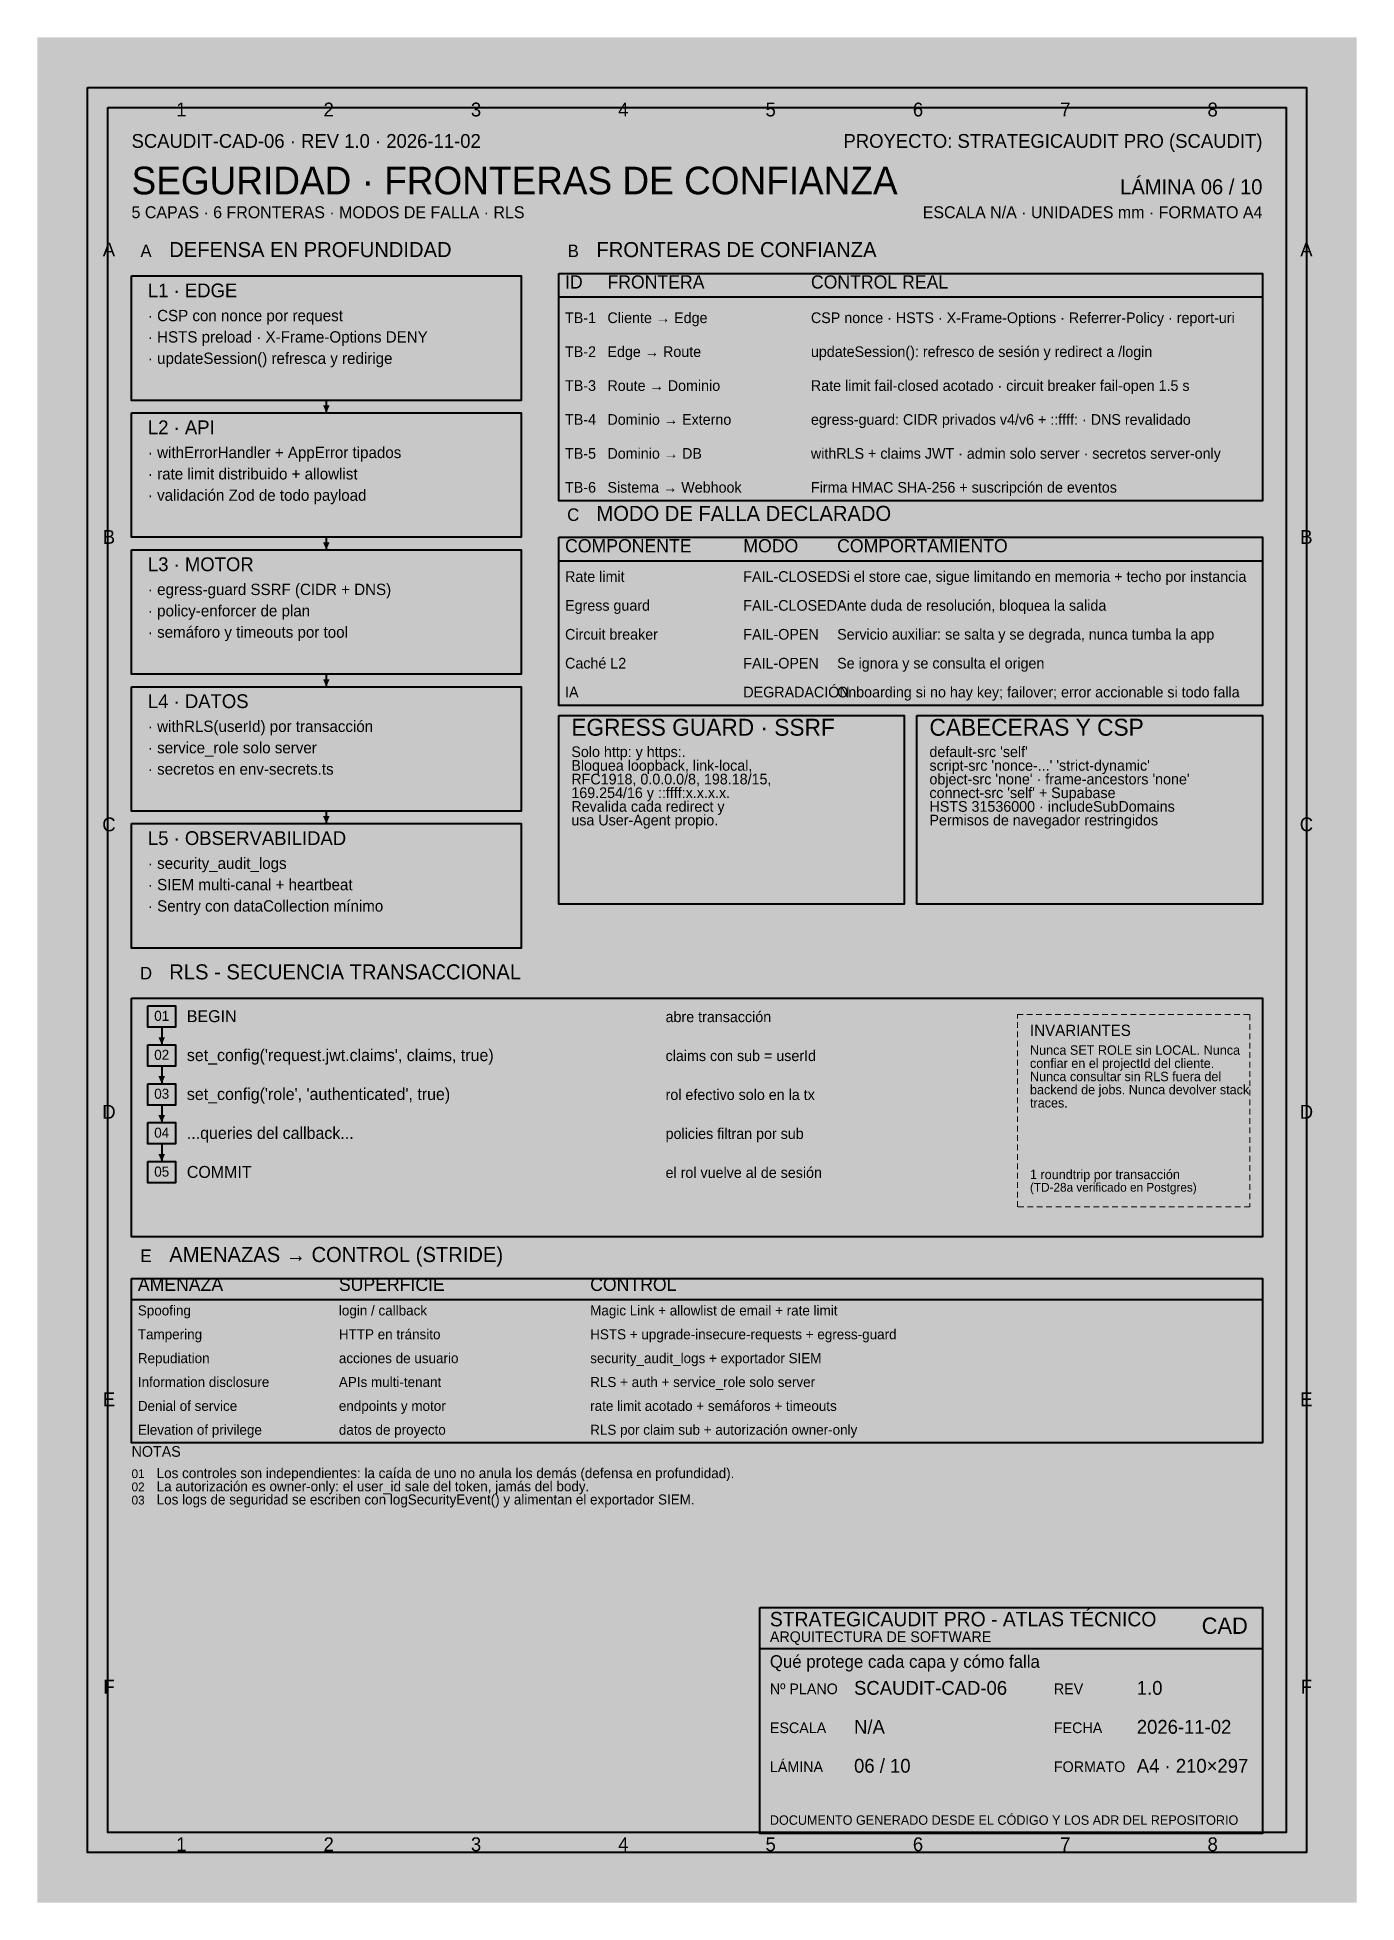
# Model space of a CAD drawing. Header units: millimetres. Extents: x 0 to 210, y 0 to 297.
import ezdxf
from ezdxf.enums import TextEntityAlignment as Align

# ---------------------------------------------------------------- set-up
doc = ezdxf.new("R2010")
doc.units = ezdxf.units.MM
doc.linetypes.add('DASHED', pattern=[1.5, 0.9, -0.6])
for name, color, linetype, lineweight in [('CARD', 255, 'CONTINUOUS', 0), ('FAINT', 9, 'CONTINUOUS', 9), ('GOLD', 40, 'CONTINUOUS', 0), ('INK', 7, 'CONTINUOUS', 40), ('PAPER', 254, 'CONTINUOUS', 0), ('RED', 1, 'CONTINUOUS', 20), ('SHADE', 253, 'CONTINUOUS', 0), ('SOFT', 8, 'CONTINUOUS', 0), ('TEAL', 4, 'CONTINUOUS', 0)]:
    doc.layers.add(name, color=color, linetype=linetype, lineweight=lineweight)
doc.styles.add('MONO', font='txt', dxfattribs={"width": 0.62})

msp = doc.modelspace()

# ---------------------------------------------------------------- linework, layer by layer
at = {"layer": 'CARD', "color": 255}
for points in [[(15, 259), (77, 259), (15, 239.2), (77, 239.2)], [(15, 237.2), (77, 237.2), (15, 217.4), (77, 217.4)], [(15, 215.4), (77, 215.4), (15, 195.6), (77, 195.6)], [(15, 193.6), (77, 193.6), (15, 173.8), (77, 173.8)], [(83, 189), (138, 189), (83, 159), (138, 159)], [(140, 189), (195, 189), (140, 159), (195, 159)], [(15, 171.8), (77, 171.8), (15, 152), (77, 152)], [(15, 144), (195, 144), (15, 106), (195, 106)], [(115, 47), (195, 47), (115, 11), (195, 11)]]:
    msp.add_solid(points, dxfattribs=at)
at = {"layer": 'GOLD', "color": 40}
for points in [[(15, 264.2), (19.6, 264.2), (15, 261.2), (19.6, 261.2)], [(83, 264.2), (87.6, 264.2), (83, 261.2), (87.6, 261.2)], [(15, 237.2), (15.8, 237.2), (15, 217.4), (15.8, 217.4)], [(83, 222.2), (87.6, 222.2), (83, 219.2), (87.6, 219.2)], [(15, 215.4), (15.8, 215.4), (15, 195.6), (15.8, 195.6)], [(15, 149.2), (19.6, 149.2), (15, 146.2), (19.6, 146.2)], [(15, 104.2), (19.6, 104.2), (15, 101.2), (19.6, 101.2)]]:
    msp.add_solid(points, dxfattribs=at)
at = {"layer": 'INK'}
for points in [[(8, 289), (202, 289), (202, 8), (8, 8)], [(11.2, 285.8), (198.8, 285.8), (198.8, 11.2), (11.2, 11.2)], [(15, 259), (77, 259), (77, 239.2), (15, 239.2)], [(83, 259.4), (195, 259.4), (195, 255.6), (83, 255.6)], [(83, 259.4), (195, 259.4), (195, 223.2), (83, 223.2)], [(15, 237.2), (77, 237.2), (77, 217.4), (15, 217.4)], [(83, 217.4), (195, 217.4), (195, 213.6), (83, 213.6)], [(83, 217.4), (195, 217.4), (195, 190.6), (83, 190.6)], [(15, 215.4), (77, 215.4), (77, 195.6), (15, 195.6)], [(15, 193.6), (77, 193.6), (77, 173.8), (15, 173.8)], [(83, 189), (138, 189), (138, 159), (83, 159)], [(140, 189), (195, 189), (195, 159), (140, 159)], [(15, 171.8), (77, 171.8), (77, 152), (15, 152)], [(15, 144), (195, 144), (195, 106), (15, 106)], [(17.6, 142.8), (22, 142.8), (22, 139.4), (17.6, 139.4)], [(17.6, 136.6), (22, 136.6), (22, 133.2), (17.6, 133.2)], [(17.6, 130.4), (22, 130.4), (22, 127), (17.6, 127)], [(17.6, 124.2), (22, 124.2), (22, 120.8), (17.6, 120.8)], [(17.6, 118), (22, 118), (22, 114.6), (17.6, 114.6)], [(15, 99.4), (195, 99.4), (195, 96), (15, 96)], [(15, 99.4), (195, 99.4), (195, 73.2), (15, 73.2)], [(115, 47), (195, 47), (195, 11), (115, 11)], [(115, 47), (195, 47), (195, 40.4), (115, 40.4)]]:
    msp.add_lwpolyline(points, close=True, dxfattribs=at)
for points in [[(46, 239.2), (46, 237.2)], [(46, 217.4), (46, 215.4)], [(46, 195.6), (46, 193.6)], [(46, 173.8), (46, 171.8)], [(19.8, 139.4), (19.8, 136.6)], [(19.8, 133.2), (19.8, 130.4)], [(19.8, 127), (19.8, 124.2)], [(19.8, 120.8), (19.8, 118)]]:
    msp.add_lwpolyline(points, dxfattribs=at)
at = {"layer": 'INK', "color": 7}
for points in [[(46, 237.2), (45.48, 238.4), (46.52, 238.4), (46, 238.4)], [(46, 215.4), (45.48, 216.6), (46.52, 216.6), (46, 216.6)], [(46, 193.6), (45.48, 194.8), (46.52, 194.8), (46, 194.8)], [(46, 171.8), (45.48, 173), (46.52, 173), (46, 173)], [(15, 171.8), (15.8, 171.8), (15, 152), (15.8, 152)], [(19.8, 136.6), (19.28, 137.8), (20.32, 137.8), (19.8, 137.8)], [(19.8, 130.4), (19.28, 131.6), (20.32, 131.6), (19.8, 131.6)], [(19.8, 124.2), (19.28, 125.4), (20.32, 125.4), (19.8, 125.4)], [(19.8, 118), (19.28, 119.2), (20.32, 119.2), (19.8, 119.2)]]:
    msp.add_solid(points, dxfattribs=at)
at = {"layer": 'PAPER', "color": 254}
for points in [[(0, 297), (210, 297), (0, 0), (210, 0)], [(83, 259.4), (195, 259.4), (83, 255.6), (195, 255.6)], [(83, 217.4), (195, 217.4), (83, 213.6), (195, 213.6)], [(17.6, 142.8), (22, 142.8), (17.6, 139.4), (22, 139.4)], [(156, 141.4), (193, 141.4), (156, 110.8), (193, 110.8)], [(17.6, 136.6), (22, 136.6), (17.6, 133.2), (22, 133.2)], [(17.6, 130.4), (22, 130.4), (17.6, 127), (22, 127)], [(17.6, 124.2), (22, 124.2), (17.6, 120.8), (22, 120.8)], [(17.6, 118), (22, 118), (17.6, 114.6), (22, 114.6)], [(15, 99.4), (195, 99.4), (15, 96), (195, 96)], [(115, 47), (195, 47), (115, 40.4), (195, 40.4)]]:
    msp.add_solid(points, dxfattribs=at)
at = {"layer": 'RED', "linetype": 'DASHED'}
msp.add_lwpolyline([(156, 141.4), (193, 141.4), (193, 110.8), (156, 110.8)], close=True, dxfattribs=at)
at = {"layer": 'RED', "color": 1}
for points in [[(15, 266.8), (41, 266.8), (15, 266.2), (41, 266.2)], [(15, 259), (15.8, 259), (15, 239.2), (15.8, 239.2)], [(83, 189), (83.7, 189), (83, 159), (83.7, 159)], [(184.4, 46), (193.6, 46), (184.4, 41.4), (193.6, 41.4)]]:
    msp.add_solid(points, dxfattribs=at)
at = {"layer": 'SHADE', "color": 253}
for points in [[(15, 92.2), (195, 92.2), (15, 88.4), (195, 88.4)], [(15, 84.6), (195, 84.6), (15, 80.8), (195, 80.8)], [(15, 77), (195, 77), (15, 73.2), (195, 73.2)]]:
    msp.add_solid(points, dxfattribs=at)
at = {"layer": 'TEAL', "color": 4}
for points in [[(15, 193.6), (15.8, 193.6), (15, 173.8), (15.8, 173.8)], [(140, 189), (140.7, 189), (140, 159), (140.7, 159)]]:
    msp.add_solid(points, dxfattribs=at)

# ---------------------------------------------------------------- texts
at = {"layer": 'FAINT', "style": 'MONO'}
msp.add_text('DOCUMENTO GENERADO DESDE EL CÓDIGO Y LOS ADR DEL REPOSITORIO', height=1.5, dxfattribs=at).set_placement((116.6, 12.4))
at = {"layer": 'GOLD', "style": 'MONO'}
for s, height, p in [('L2 · API', 2.2, (17.6, 233.8)), ('L3 · MOTOR', 2.2, (17.6, 212)), ('01', 1.4, (15, 67.6)), ('02', 1.4, (15, 65.5)), ('03', 1.4, (15, 63.4))]:
    msp.add_text(s, height=height, dxfattribs=at).set_placement(p)
for s, p in [('01', (19.8, 140.4)), ('02', (19.8, 134.2)), ('03', (19.8, 128)), ('04', (19.8, 121.8)), ('05', (19.8, 115.6))]:
    msp.add_text(s, height=1.6, dxfattribs=at).set_placement(p, align=Align.CENTER)
at = {"layer": 'INK', "style": 'MONO'}
for s, height, p in [('SEGURIDAD · FRONTERAS DE CONFIANZA', 4.4, (15, 272)), ('DEFENSA EN PROFUNDIDAD', 2.4, (21, 262)), ('FRONTERAS DE CONFIANZA', 2.4, (89, 262)), ('ID', 2.1, (84, 257)), ('FRONTERA', 2.1, (90.747, 257)), ('CONTROL REAL', 2.1, (123.1325, 257)), ('TB-1', 1.7, (84, 251.5)), ('Cliente → Edge', 1.7, (90.747, 251.5)), ('CSP nonce · HSTS · X-Frame-Options · Referrer-Policy · report-uri', 1.7, (123.1325, 251.5)), ('TB-2', 1.7, (84, 246.1)), ('Edge → Route', 1.7, (90.747, 246.1)), ('updateSession(): refresco de sesión y redirect a /login', 1.7, (123.1325, 246.1)), ('TB-3', 1.7, (84, 240.7)), ('Route → Dominio', 1.7, (90.747, 240.7)), ('Rate limit fail-closed acotado · circuit breaker fail-open 1.5 s', 1.7, (123.1325, 240.7)), ('TB-4', 1.7, (84, 235.3)), ('Dominio → Externo', 1.7, (90.747, 235.3)), ('egress-guard: CIDR privados v4/v6 + ::ffff: · DNS revalidado', 1.7, (123.1325, 235.3)), ('Dominio → DB', 1.7, (90.747, 229.9)), ('withRLS + claims JWT · admin solo server · secretos server-only', 1.7, (123.1325, 229.9)), ('TB-5', 1.7, (84, 229.9)), ('TB-6', 1.7, (84, 224.5)), ('Sistema → Webhook', 1.7, (90.747, 224.5)), ('Firma HMAC SHA-256 + suscripción de eventos', 1.7, (123.1325, 224.5)), ('MODO DE FALLA DECLARADO', 2.4, (89, 220)), ('COMPONENTE', 2.1, (84, 215)), ('MODO', 2.1, (112.3733, 215)), ('COMPORTAMIENTO', 2.1, (127.3067, 215)), ('Rate limit', 1.7, (84, 210.3)), ('Egress guard', 1.7, (84, 205.7)), ('Circuit breaker', 1.7, (84, 201.1)), ('Caché L2', 1.7, (84, 196.5)), ('IA', 1.7, (84, 191.9)), ('EGRESS GUARD · SSRF', 2.7, (85, 185.8)), ('CABECERAS Y CSP', 2.7, (142, 185.8)), ('L5 · OBSERVABILIDAD', 2.2, (17.6, 168.4)), ('RLS - SECUENCIA TRANSACCIONAL', 2.4, (21, 147)), ('BEGIN', 1.9, (23.8, 140.2)), ("set_config('request.jwt.claims', claims, true)", 1.9, (23.8, 134)), ("set_config('role', 'authenticated', true)", 1.9, (23.8, 127.8)), ('...queries del callback...', 1.9, (23.8, 121.6)), ('COMMIT', 1.9, (23.8, 115.4)), ('AMENAZAS → CONTROL (STRIDE)', 2.4, (21, 102)), ('AMENAZA', 2.1, (16, 97.4)), ('SUPERFICIE', 2.1, (48, 97.4)), ('CONTROL', 2.1, (88, 97.4)), ('Spoofing', 1.6, (16, 93.5)), ('login / callback', 1.6, (48, 93.5)), ('Magic Link + allowlist de email + rate limit', 1.6, (88, 93.5)), ('Tampering', 1.6, (16, 89.7)), ('HTTP en tránsito', 1.6, (48, 89.7)), ('HSTS + upgrade-insecure-requests + egress-guard', 1.6, (88, 89.7)), ('Repudiation', 1.6, (16, 85.9)), ('acciones de usuario', 1.6, (48, 85.9)), ('security_audit_logs + exportador SIEM', 1.6, (88, 85.9)), ('Information disclosure', 1.6, (16, 82.1)), ('APIs multi-tenant', 1.6, (48, 82.1)), ('RLS + auth + service_role solo server', 1.6, (88, 82.1)), ('Denial of service', 1.6, (16, 78.3)), ('endpoints y motor', 1.6, (48, 78.3)), ('rate limit acotado + semáforos + timeouts', 1.6, (88, 78.3)), ('Elevation of privilege', 1.6, (16, 74.5)), ('datos de proyecto', 1.6, (48, 74.5)), ('RLS por claim sub + autorización owner-only', 1.6, (88, 74.5)), ('NOTAS', 1.7, (15, 71)), ('STRATEGICAUDIT PRO - ATLAS TÉCNICO', 2.3, (116.6, 44)), ('SCAUDIT-CAD-06', 2.2, (130, 33.1)), ('1.0', 2.2, (175, 33.1)), ('N/A', 2.2, (130, 26.9)), ('2026-11-02', 2.2, (175, 26.9)), ('06 / 10', 2.2, (130, 20.7)), ('A4 · 210×297', 2.2, (175, 20.7))]:
    msp.add_text(s, height=height, dxfattribs=at).set_placement(p)
msp.add_text('LÁMINA 06 / 10', height=2.4, dxfattribs=at).set_placement((195, 272), align=Align.RIGHT)
at = {"layer": 'PAPER', "style": 'MONO'}
for s, height, p in [('A', 2, (17.3, 262)), ('B', 2, (85.3, 262)), ('C', 2, (85.3, 220)), ('D', 2, (17.3, 147)), ('E', 2, (17.3, 102)), ('CAD', 2.6, (189, 42.8))]:
    msp.add_text(s, height=height, dxfattribs=at).set_placement(p, align=Align.CENTER)
at = {"layer": 'RED', "style": 'MONO'}
for s, height, p in [('L1 · EDGE', 2.2, (17.6, 255.6)), ('FAIL-CLOSED', 1.7, (112.3733, 210.3)), ('FAIL-CLOSED', 1.7, (112.3733, 205.7)), ('FAIL-OPEN', 1.7, (112.3733, 201.1)), ('FAIL-OPEN', 1.7, (112.3733, 196.5)), ('DEGRADACIÓN', 1.7, (112.3733, 191.9)), ('INVARIANTES', 1.8, (158, 138))]:
    msp.add_text(s, height=height, dxfattribs=at).set_placement(p)
at = {"layer": 'SOFT', "style": 'MONO'}
for s, p in [('1', (22.925, 284.4)), ('2', (46.375, 284.4)), ('3', (69.825, 284.4)), ('4', (93.275, 284.4)), ('5', (116.725, 284.4)), ('6', (140.175, 284.4)), ('7', (163.625, 284.4)), ('8', (187.075, 284.4)), ('A', (11.4, 262.1167)), ('A', (202, 262.1167)), ('B', (11.4, 216.35)), ('B', (202, 216.35)), ('C', (11.4, 170.5833)), ('C', (202, 170.5833)), ('D', (11.4, 124.8167)), ('D', (202, 124.8167)), ('E', (11.4, 79.05)), ('E', (202, 79.05)), ('F', (11.4, 33.2833)), ('F', (202, 33.2833)), ('1', (22.925, 8.2)), ('2', (46.375, 8.2)), ('3', (69.825, 8.2)), ('4', (93.275, 8.2)), ('5', (116.725, 8.2)), ('6', (140.175, 8.2)), ('7', (163.625, 8.2)), ('8', (187.075, 8.2))]:
    msp.add_text(s, height=2.2, dxfattribs=at).set_placement(p, align=Align.CENTER)
for s, height, p in [('SCAUDIT-CAD-06 · REV 1.0 · 2026-11-02', 2.2, (15, 279.4)), ('5 CAPAS · 6 FRONTERAS · MODOS DE FALLA · RLS', 1.9, (15, 268.2)), ('· CSP con nonce por request', 1.8, (17.6, 251.8)), ('· HSTS preload · X-Frame-Options DENY', 1.8, (17.6, 248.4)), ('· updateSession() refresca y redirige', 1.8, (17.6, 245)), ('· withErrorHandler + AppError tipados', 1.8, (17.6, 230)), ('· rate limit distribuido + allowlist', 1.8, (17.6, 226.6)), ('· validación Zod de todo payload', 1.8, (17.6, 223.2)), ('Si el store cae, sigue limitando en memoria + techo por instancia', 1.7, (127.3067, 210.3)), ('· egress-guard SSRF (CIDR + DNS)', 1.8, (17.6, 208.2)), ('· policy-enforcer de plan', 1.8, (17.6, 204.8)), ('Ante duda de resolución, bloquea la salida', 1.7, (127.3067, 205.7)), ('· semáforo y timeouts por tool', 1.8, (17.6, 201.4)), ('Servicio auxiliar: se salta y se degrada, nunca tumba la app', 1.7, (127.3067, 201.1)), ('Se ignora y se consulta el origen', 1.7, (127.3067, 196.5)), ('Onboarding si no hay key; failover; error accionable si todo falla', 1.7, (127.3067, 191.9)), ('· withRLS(userId) por transacción', 1.8, (17.6, 186.4)), ('· service_role solo server', 1.8, (17.6, 183)), ('Solo http: y https:.', 1.7, (85, 182.4)), ("default-src 'self'", 1.7, (142, 182.4)), ('· secretos en env-secrets.ts', 1.8, (17.6, 179.6)), ('Bloquea loopback, link-local,', 1.7, (85, 180.224)), ("script-src 'nonce-...' 'strict-dynamic'", 1.7, (142, 180.224)), ('RFC1918, 0.0.0.0/8, 198.18/15,', 1.7, (85, 178.048)), ("object-src 'none' · frame-ancestors 'none'", 1.7, (142, 178.048)), ('169.254/16 y ::ffff:x.x.x.x.', 1.7, (85, 175.872)), ('Revalida cada redirect y', 1.7, (85, 173.696)), ("connect-src 'self' + Supabase", 1.7, (142, 175.872)), ('HSTS 31536000 · includeSubDomains', 1.7, (142, 173.696)), ('usa User-Agent propio.', 1.7, (85, 171.52)), ('Permisos de navegador restringidos', 1.7, (142, 171.52)), ('· security_audit_logs', 1.8, (17.6, 164.6)), ('· SIEM multi-canal + heartbeat', 1.8, (17.6, 161.2)), ('· Sentry con dataCollection mínimo', 1.8, (17.6, 157.8)), ('abre transacción', 1.7, (100, 140.2)), ('claims con sub = userId', 1.7, (100, 134)), ('confiar en el projectId del cliente.', 1.5, (158, 132.9)), ('Nunca SET ROLE sin LOCAL. Nunca', 1.5, (158, 135)), ('Nunca consultar sin RLS fuera del', 1.5, (158, 130.8)), ('rol efectivo solo en la tx', 1.7, (100, 127.8)), ('traces.', 1.5, (158, 126.6)), ('backend de jobs. Nunca devolver stack', 1.5, (158, 128.7)), ('policies filtran por sub', 1.7, (100, 121.6)), ('el rol vuelve al de sesión', 1.7, (100, 115.4)), ('(TD-28a verificado en Postgres)', 1.4, (158, 113.2)), ('Los controles son independientes: la caída de uno no anula los demás (defensa en profundidad).', 1.6, (19, 67.6)), ('La autorización es owner-only: el user_id sale del token, jamás del body.', 1.6, (19, 65.5)), ('Los logs de seguridad se escriben con logSecurityEvent() y alimentan el exportador SIEM.', 1.6, (19, 63.4)), ('ARQUITECTURA DE SOFTWARE', 1.7, (116.6, 41.5)), ('Qué protege cada capa y cómo falla', 2, (116.6, 37.4)), ('Nº PLANO', 1.7, (116.6, 33.2)), ('REV', 1.7, (161.8, 33.2)), ('ESCALA', 1.7, (116.6, 27)), ('FECHA', 1.7, (161.8, 27)), ('LÁMINA', 1.7, (116.6, 20.8)), ('FORMATO', 1.7, (161.8, 20.8))]:
    msp.add_text(s, height=height, dxfattribs=at).set_placement(p)
for s, height, p in [('PROYECTO: STRATEGICAUDIT PRO (SCAUDIT)', 2.2, (195, 279.4)), ('ESCALA N/A · UNIDADES mm · FORMATO A4', 1.9, (195, 268.2))]:
    msp.add_text(s, height=height, dxfattribs=at).set_placement(p, align=Align.RIGHT)
at = {"layer": 'TEAL', "style": 'MONO'}
for s, height, p in [('L4 · DATOS', 2.2, (17.6, 190.2)), ('1 roundtrip por transacción', 1.5, (158, 115.2))]:
    msp.add_text(s, height=height, dxfattribs=at).set_placement(p)

doc.saveas('drawing.dxf')
